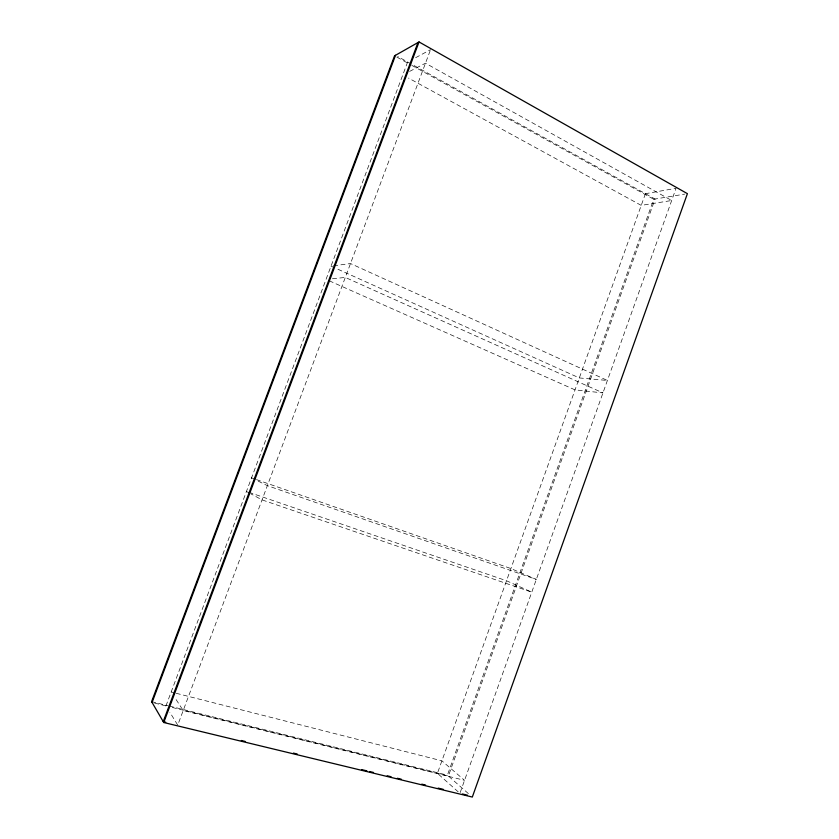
<?xml version="1.0" encoding="UTF-8"?>
<svg xmlns="http://www.w3.org/2000/svg" width="839" height="839" viewBox="0 0 839 839"><rect width="100%" height="100%" fill="white"/><g stroke="black" fill="none" stroke-linecap="round" stroke-linejoin="round"><path stroke-width="0.63" stroke-dasharray="4.2 3.15" d="M468.382 793.6L447.407 775.163L653.749 199.252L684.666 194.113M165.954 705.903L407.639 62.002M430.134 50.78L177.742 725.127L169.887 712.311M415.662 57.681L430.554 49.658M409.589 71.42L425.478 63.208L671.693 200.5L641.237 205.387L408.509 78.079M333.607 265.795L350.503 263.551L607.405 380.455L579.309 377.938L335.789 268.291M332.464 278.747L345.301 277.436L602.958 392.914L575.03 389.883L328.437 280.457M151.597 701.635L168.094 705.735M169.363 706.05L447.407 775.163M154.596 703.082L167.328 706.249M172.299 707.476L448.393 776.023L655.081 199.032L397.728 56.507M171.177 691.997L174.973 692.962M176.232 693.287L441.901 760.837L464.554 780.333L183.206 710.518L175.424 698.53M248.931 492.294L506.525 580.756L531.769 592.166L262.041 499.887L250.903 493.856M255.255 479.174L251.543 477.873L254.941 479.541M256.482 479.604L510.909 568.548L536.32 579.424L267.368 485.634L256.063 480.097M331.017 266.141L334.593 267.756M246.446 491.444L249.791 493.259M396.857 57.104L410.617 64.718M411.76 65.348L653.749 199.252M645.432 193.694L437.423 773.306L459.898 793.358L676.045 188.303L645.432 193.694"/><path stroke-width="1.26" d="M417.979 42.548L163.227 721.613L165.765 722.232M163.752 722.515L419.039 41.95L687.403 193.662L472.315 797.05L163.752 722.515L151.597 701.635L394.561 55.835L419.039 41.95M152.069 702.453L395.526 55.29M241.286 740.491L245.103 741.414M293.398 753.097L297.216 754.02M361.777 769.636L366.874 770.863M369.663 771.534L373.47 772.457M387.23 775.792L391.058 776.715M397.413 778.256L401.231 779.179M421.765 784.14L425.583 785.063M438.147 788.104L443.233 789.331M462.415 793.967L467.459 795.194"/></g></svg>
